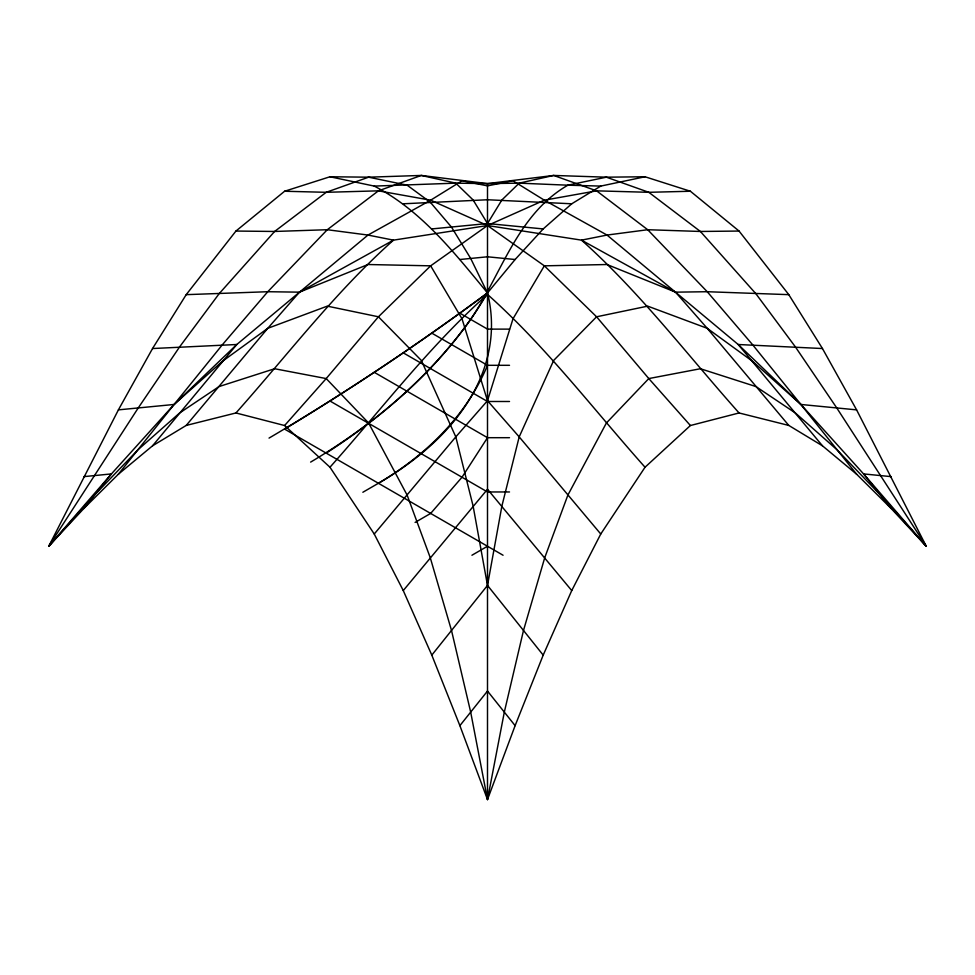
<?xml version="1.0" encoding="UTF-8"?>
<svg xmlns="http://www.w3.org/2000/svg" width="975" height="975" viewBox="0 0 975 975"><rect width="100%" height="100%" fill="white"/><g stroke="black" fill="none" stroke-linecap="round" stroke-linejoin="round"><path stroke-width="1.46" d="M362.858 492.265L378.422 483.271A388.891 224.53 0 0 0 487.5 292.939L470.681 258.436L451.535 227.163L430.28 202.203L407.136 185.189L368.623 177.182L326.198 192.307L274.609 231.465L219.095 293.755L179.571 346.954L138.133 408.098L48.75 546.244L94.599 494.983L138.133 449.633L179.571 413.022L219.095 386.551L274.609 368.733L326.198 378.568L368.623 423.016L407.136 495.117L430.28 557.761L451.535 630.569L470.681 712.116L487.5 799.561L504.319 712.116L523.465 630.569L544.72 557.761L567.864 495.117L606.377 423.016L648.802 378.568L700.391 368.733L755.905 386.551L795.429 413.022L836.867 449.633L880.401 494.983L926.25 546.244L856.598 409.866L822.461 348.538L788.799 294.657L739.062 231.051L690.398 191.246L645.036 176.767L606.377 177.182L553.678 175.439L487.5 183.605L455.8 183.154L374.242 186.091L329.964 176.767L284.603 191.246L235.938 231.051L186.201 294.657L152.539 348.538L118.402 409.866L48.75 546.244L83.813 508.523L118.402 474.191L152.539 445.819L186.201 425.441L235.938 412.961L284.603 425.527L329.964 467.232L374.242 534.008L403.26 590.57L431.803 655.127L459.883 725.644L487.5 799.561L515.117 725.644L543.197 655.127L571.74 590.57L600.758 534.008L645.036 467.232L690.398 425.527L739.062 412.961L788.799 425.441L822.461 445.819L856.598 474.191L891.187 508.523L926.25 546.244L836.867 408.098L795.429 346.954L755.905 293.755L700.391 231.465L648.802 192.307L606.377 177.182L567.864 185.189L519.2 183.154L487.5 183.605L421.322 175.439L368.623 177.182L329.964 176.767M310.623 462.101C372.401 425.502 428.817 378.142 470.681 319.41C501.674 273.877 517.25 214.402 567.864 185.189L600.758 186.091L645.036 176.767M509.511 365.308L487.5 365.308C466.257 416.264 425.38 455.544 378.422 483.271M509.511 437.69L487.5 437.69L462.004 477.238L430.658 513.423L415.094 522.417M83.813 508.523L111.43 473.911L174.111 404.467L222.397 344.723L267.772 291.72L327.295 229.722L378.422 190.844L421.322 175.439L455.8 183.154L473.119 199.973L487.5 223.531L543.197 228.93L571.74 203.787L600.758 186.091M459.883 725.644L487.5 691.043L515.117 725.644M118.402 474.191L174.111 404.467L236.791 344.504L367.977 235.06L430.658 200.192L462.004 180.789L487.5 185.859L512.996 180.789L544.342 200.192L607.023 235.06L738.209 344.504L800.889 404.467L863.57 473.911L926.25 546.244M431.803 655.127L487.5 585.402L501.881 506.086L519.2 436.885L553.678 360.421L596.578 316.79L647.705 306.138L707.228 328.319L752.602 361.335L800.889 404.467L856.598 474.191M152.539 445.819L236.791 344.504L152.539 348.538M403.26 590.57L487.5 489.255L571.74 590.57M326.198 453.119A793.187 457.945 0 0 0 487.5 292.939L515.117 259.508L543.197 228.93M186.201 425.441L267.772 328.319L299.459 292.159L393.486 240.142L487.5 225.53L544.342 200.192L596.578 190.844L648.802 192.307L690.398 191.246M374.242 534.008L455.8 436.885L487.5 400.725L512.996 318.788L544.342 265.834L607.023 264.517L675.541 292.159L707.228 291.72L788.799 294.657M48.75 546.244L111.43 473.911L83.813 476.641M235.938 412.961C287.808 354.717 335.083 292.244 393.486 240.142L367.977 235.06L327.295 229.722L274.609 231.465L235.938 231.051M329.964 467.232C381.822 409 429.11 346.515 487.5 294.413C545.89 346.515 593.178 409 645.036 467.232M284.603 425.527L326.198 378.568L378.422 316.79L430.658 265.834L487.5 225.53L581.514 240.142L607.023 235.06L647.705 229.722L700.391 231.465L739.062 231.051M269.039 438.092C344.419 393.742 417.178 344.931 487.5 292.939C454.484 252.915 421.261 210.368 374.242 186.091M471.937 555.238L487.5 546.244M459.883 259.508L487.5 256.791L515.117 259.508M431.803 228.93L487.5 223.531L501.881 199.973L519.2 183.154L553.678 175.439L596.578 190.844L647.705 229.722L707.228 291.72L752.602 344.723L800.889 404.467L856.598 409.866M118.402 409.866L174.111 404.467L222.397 361.335L267.772 328.319L327.295 306.138L378.422 316.79L421.322 360.421L455.8 436.885L473.119 506.086L487.5 585.402L543.197 655.127M403.26 203.787L487.5 199.753L571.74 203.787M186.201 294.657L267.772 291.72L299.459 292.159L367.977 264.517L430.658 265.834L462.004 318.788L487.5 400.725L519.2 436.885L600.758 534.008M509.511 329.123L487.5 329.123L459.883 313.182M509.511 401.493L487.5 401.493L403.26 352.852M509.511 491.961L487.5 491.961L329.964 401.005M284.603 191.246L326.198 192.307L378.422 190.844L430.658 200.192L487.5 225.53L544.342 265.834L596.578 316.79L648.802 378.568L690.398 425.527M822.461 348.538L738.209 344.504L822.461 445.819M891.187 476.641L863.57 473.911L891.187 508.523M431.803 333.145L487.5 365.308M374.242 372.292L487.5 437.69M503.063 555.238L284.603 429.11A3137.428 1811.379 0 0 0 487.5 292.939M739.062 412.961C687.192 354.717 639.917 292.244 581.514 240.142L675.541 292.159L707.228 328.319L788.799 425.441M487.5 183.605L487.5 799.561"/></g></svg>
